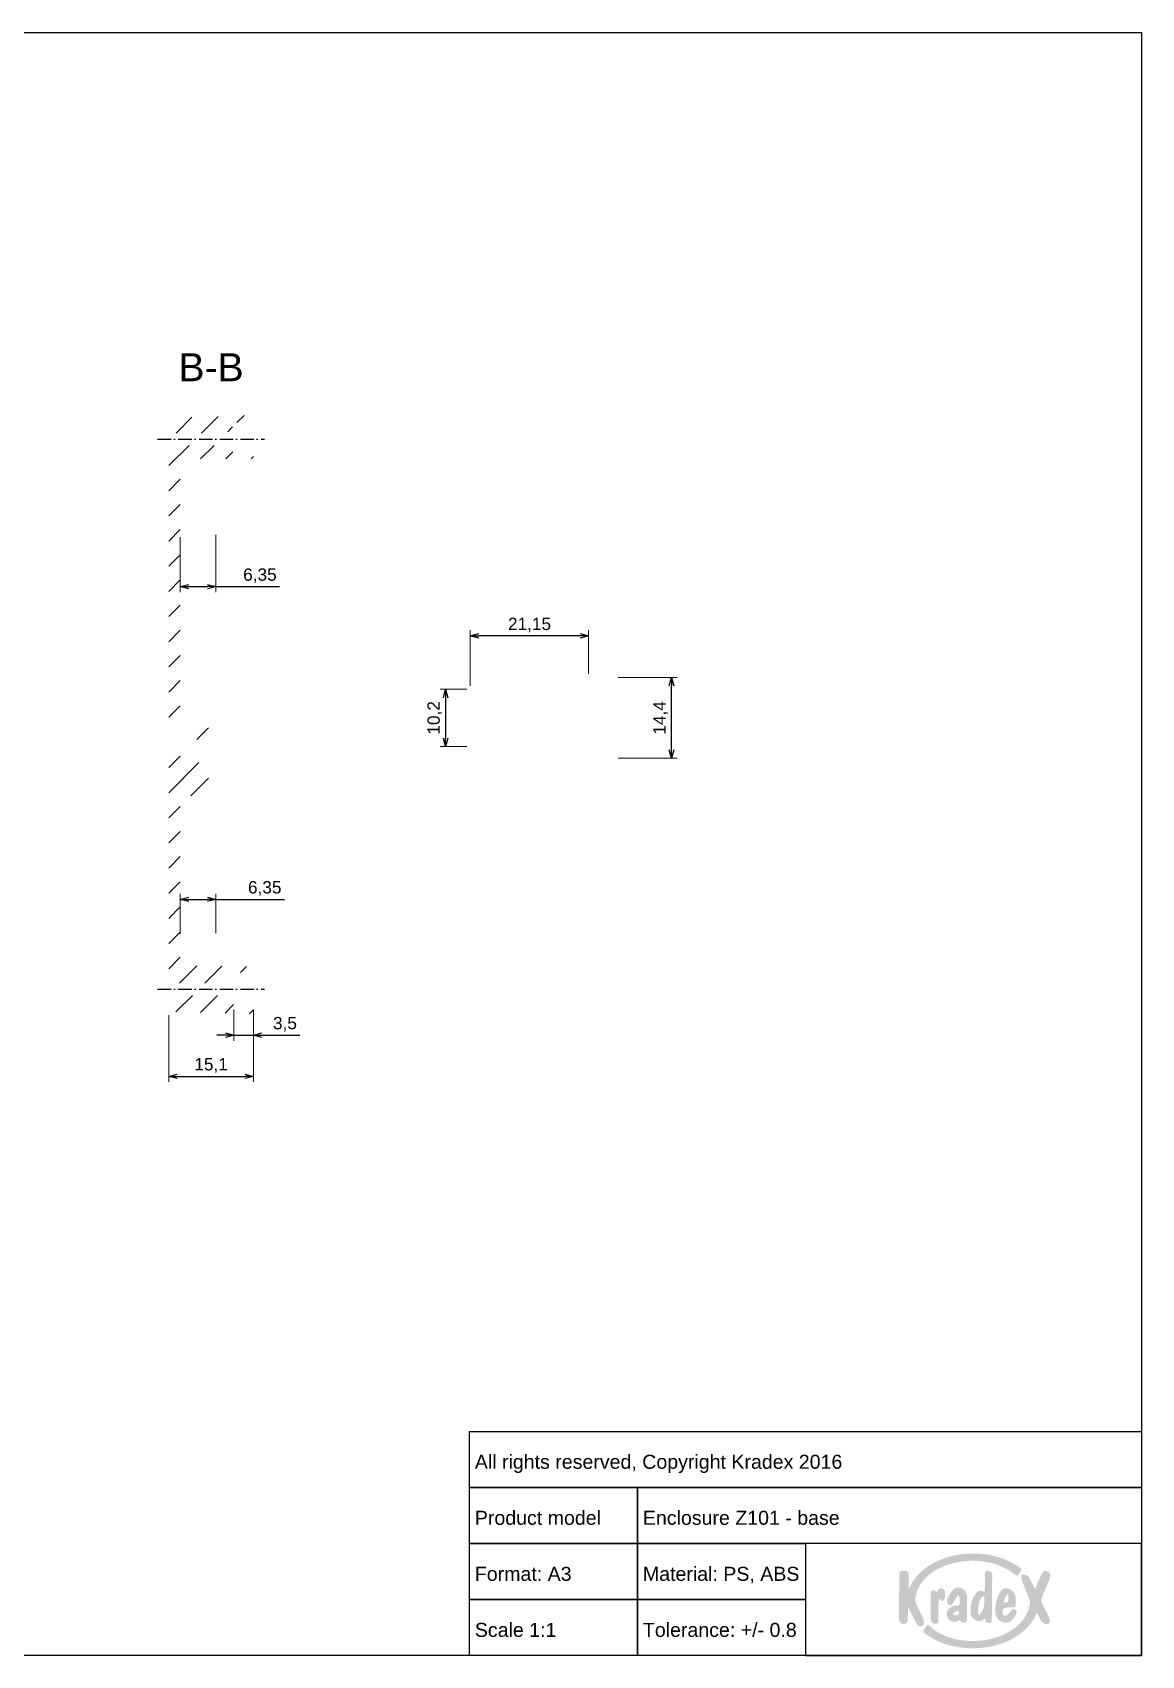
# Paper-space layout 'Base' of a CAD drawing. Header units: millimetres. Extents: x 0 to 414, y 1 to 290.
# Drawn here: x 215.5 to 413.5, y 0.5 to 290.2 of the extents above; entities that cross this region are included whole.
import ezdxf

# ---------------------------------------------------------------- set-up
doc = ezdxf.new("R2010")
doc.units = ezdxf.units.MM
doc.linetypes.add('ACAD_ISO10W100', pattern=[18, 12, -3, 0, -3])
for name, color, linetype, lineweight in [('MD_Annotation', 7, 'Continuous', 25), ('MD_Axes', 7, 'ACAD_ISO10W100', 25), ('MD_Hatching', 7, 'Continuous', 25)]:
    doc.layers.add(name, color=color, linetype=linetype, lineweight=lineweight)
doc.layers.add('Tabelka', color=7, linetype='Continuous')
doc.styles.get("Standard").update_dxf_attribs({"font": 'arial.ttf'})
doc.dimstyles.new('ISO-25', dxfattribs={"dimtxt": 2.2, "dimasz": 1.5, "dimexe": 1, "dimexo": 0.625, "dimtad": 1, "dimrnd": 0.05, "dimtxsty": 'Standard', "dimblk": 'OPEN30', "dimcen": 2.5, "dimadec": 0, "dimazin": 0, "dimtfac": 1, "dimtmove": 0, "dimatfit": 3, "dimfxl": 1, "dimlwe": 18, "dimarcsym": 0})

# ---------------------------------------------------------------- blocks, each defined once
blk = doc.blocks.new('_Open30')
at = {"color": 0, "linetype": 'ByBlock', "lineweight": -2}
for p, q in [((-1, 0.27), (0, 0)), ((0, 0), (-1, -0.27)), ((0, 0), (-1, 0))]:
    blk.add_line(p, q, dxfattribs=at)
blk = doc.blocks.new('*D154')
at = {"layer": 'Defpoints', "color": 0, "transparency": 16777216}
for p in [(241.89, 200.73), (248.24, 201.16), (248.24, 191.3)]:
    blk.add_point(p, dxfattribs=at)
at = {"layer": 'MD_Annotation', "color": 0, "lineweight": 18, "transparency": 16777216}
for p, q in [((241.89, 200.11), (241.89, 190.3)), ((248.24, 200.53), (248.24, 190.3))]:
    blk.add_line(p, q, dxfattribs=at)
at = {"layer": 'MD_Annotation', "color": 0, "lineweight": -2, "transparency": 16777216}
for p, q in [((243.39, 191.3), (246.74, 191.3)), ((248.24, 191.3), (259.61, 191.3))]:
    blk.add_line(p, q, dxfattribs=at)
at = {"layer": 'MD_Annotation', "color": 0, "lineweight": -2, "transparency": 16777216, "xscale": 1.5, "yscale": 1.5, "zscale": 1.5, "rotation": 180}
blk.add_blockref('_Open30', (241.89, 191.3), dxfattribs=at)
at = {"layer": 'MD_Annotation', "color": 0, "lineweight": -2, "transparency": 16777216, "xscale": 1.5, "yscale": 1.5, "zscale": 1.5}
blk.add_blockref('_Open30', (248.24, 191.3), dxfattribs=at)
at = {"layer": 'MD_Annotation', "color": 0, "transparency": 16777216, "insert": (256.11, 193.25), "char_height": 2.2, "attachment_point": 5}
blk.add_mtext('6,35', dxfattribs=at)
blk = doc.blocks.new('*D155')
at = {"layer": 'Defpoints', "color": 0, "transparency": 16777216}
for p in [(248.24, 135.49), (241.89, 128.71), (248.24, 128.82)]:
    blk.add_point(p, dxfattribs=at)
at = {"layer": 'MD_Annotation', "color": 0, "lineweight": 18, "transparency": 16777216}
for p, q in [((241.89, 129.34), (241.89, 136.49)), ((248.24, 129.45), (248.24, 136.49))]:
    blk.add_line(p, q, dxfattribs=at)
at = {"layer": 'MD_Annotation', "color": 0, "lineweight": -2, "transparency": 16777216}
for p, q in [((243.39, 135.49), (246.74, 135.49)), ((248.24, 135.49), (260.47, 135.49))]:
    blk.add_line(p, q, dxfattribs=at)
at = {"layer": 'MD_Annotation', "color": 0, "lineweight": -2, "transparency": 16777216, "xscale": 1.5, "yscale": 1.5, "zscale": 1.5, "rotation": 180}
blk.add_blockref('_Open30', (241.89, 135.49), dxfattribs=at)
at = {"layer": 'MD_Annotation', "color": 0, "lineweight": -2, "transparency": 16777216, "xscale": 1.5, "yscale": 1.5, "zscale": 1.5}
blk.add_blockref('_Open30', (248.24, 135.49), dxfattribs=at)
at = {"layer": 'MD_Annotation', "color": 0, "transparency": 16777216, "insert": (256.97, 137.44), "char_height": 2.2, "attachment_point": 5}
blk.add_mtext('6,35', dxfattribs=at)
blk = doc.blocks.new('*D156')
at = {"layer": 'Defpoints', "color": 0, "transparency": 16777216}
for p in [(251.44, 116.46), (254.94, 116.46), (254.94, 111.26)]:
    blk.add_point(p, dxfattribs=at)
at = {"layer": 'MD_Annotation', "color": 0, "lineweight": 18, "transparency": 16777216}
for p, q in [((251.44, 115.84), (251.44, 110.26)), ((254.94, 115.84), (254.94, 110.26))]:
    blk.add_line(p, q, dxfattribs=at)
at = {"layer": 'MD_Annotation', "color": 0, "lineweight": -2, "transparency": 16777216}
for p, q in [((249.94, 111.26), (248.44, 111.26)), ((251.44, 111.26), (254.94, 111.26)), ((256.44, 111.26), (263.21, 111.26))]:
    blk.add_line(p, q, dxfattribs=at)
at = {"layer": 'MD_Annotation', "color": 0, "lineweight": -2, "transparency": 16777216, "xscale": 1.5, "yscale": 1.5, "zscale": 1.5}
blk.add_blockref('_Open30', (251.44, 111.26), dxfattribs=at)
at = {"layer": 'MD_Annotation', "color": 0, "lineweight": -2, "transparency": 16777216, "xscale": 1.5, "yscale": 1.5, "zscale": 1.5, "rotation": 180}
blk.add_blockref('_Open30', (254.94, 111.26), dxfattribs=at)
at = {"layer": 'MD_Annotation', "color": 0, "transparency": 16777216, "insert": (260.58, 113.2), "char_height": 2.2, "attachment_point": 5}
blk.add_mtext('3,5', dxfattribs=at)
blk = doc.blocks.new('*D157')
at = {"layer": 'Defpoints', "color": 0, "transparency": 16777216}
for p in [(239.84, 115.43), (254.94, 115.06), (254.94, 103.9)]:
    blk.add_point(p, dxfattribs=at)
at = {"layer": 'MD_Annotation', "color": 0, "lineweight": 18, "transparency": 16777216}
for p, q in [((239.84, 114.81), (239.84, 102.9)), ((254.94, 114.43), (254.94, 102.9))]:
    blk.add_line(p, q, dxfattribs=at)
at = {"layer": 'MD_Annotation', "color": 0, "lineweight": -2, "transparency": 16777216}
blk.add_line((241.34, 103.9), (253.44, 103.9), dxfattribs=at)
at = {"layer": 'MD_Annotation', "color": 0, "lineweight": -2, "transparency": 16777216, "xscale": 1.5, "yscale": 1.5, "zscale": 1.5, "rotation": 180}
blk.add_blockref('_Open30', (239.84, 103.9), dxfattribs=at)
at = {"layer": 'MD_Annotation', "color": 0, "lineweight": -2, "transparency": 16777216, "xscale": 1.5, "yscale": 1.5, "zscale": 1.5}
blk.add_blockref('_Open30', (254.94, 103.9), dxfattribs=at)
at = {"layer": 'MD_Annotation', "color": 0, "transparency": 16777216, "insert": (247.39, 105.85), "char_height": 2.2, "attachment_point": 5}
blk.add_mtext('15,1', dxfattribs=at)
blk = doc.blocks.new('*D160')
at = {"layer": 'Defpoints', "color": 0, "transparency": 16777216}
for p in [(319.45, 175.08), (329.59, 175.08), (319.45, 160.68)]:
    blk.add_point(p, dxfattribs=at)
at = {"layer": 'MD_Annotation', "color": 0, "lineweight": 18, "transparency": 16777216}
for p, q in [((320.08, 175.08), (330.59, 175.08)), ((320.08, 160.68), (330.59, 160.68))]:
    blk.add_line(p, q, dxfattribs=at)
at = {"layer": 'MD_Annotation', "color": 0, "lineweight": -2, "transparency": 16777216}
blk.add_line((329.59, 162.18), (329.59, 173.58), dxfattribs=at)
at = {"layer": 'MD_Annotation', "color": 0, "lineweight": -2, "transparency": 16777216, "xscale": 1.5, "yscale": 1.5, "zscale": 1.5}
for p, rotation in [((329.59, 175.08), 90), ((329.59, 160.68), 270)]:
    blk.add_blockref('_Open30', p, dxfattribs=dict(at, rotation=rotation))
at = {"layer": 'MD_Annotation', "color": 0, "transparency": 16777216, "insert": (327.64, 167.88), "char_height": 2.2, "attachment_point": 5, "rotation": 90}
blk.add_mtext('14,4', dxfattribs=at)
blk = doc.blocks.new('*D161')
at = {"layer": 'Defpoints', "color": 0, "transparency": 16777216}
for p in [(293.67, 182.51), (314.8, 175.08), (293.67, 172.98)]:
    blk.add_point(p, dxfattribs=at)
at = {"layer": 'MD_Annotation', "color": 0, "lineweight": 18, "transparency": 16777216}
for p, q in [((293.67, 173.61), (293.67, 183.51)), ((314.8, 175.71), (314.8, 183.51))]:
    blk.add_line(p, q, dxfattribs=at)
at = {"layer": 'MD_Annotation', "color": 0, "lineweight": -2, "transparency": 16777216}
blk.add_line((313.3, 182.51), (295.17, 182.51), dxfattribs=at)
at = {"layer": 'MD_Annotation', "color": 0, "lineweight": -2, "transparency": 16777216, "xscale": 1.5, "yscale": 1.5, "zscale": 1.5, "rotation": 180}
blk.add_blockref('_Open30', (293.67, 182.51), dxfattribs=at)
at = {"layer": 'MD_Annotation', "color": 0, "lineweight": -2, "transparency": 16777216, "xscale": 1.5, "yscale": 1.5, "zscale": 1.5}
blk.add_blockref('_Open30', (314.8, 182.51), dxfattribs=at)
at = {"layer": 'MD_Annotation', "color": 0, "transparency": 16777216, "insert": (304.24, 184.45), "char_height": 2.2, "attachment_point": 5}
blk.add_mtext('21,15', dxfattribs=at)
blk = doc.blocks.new('*D162')
at = {"layer": 'Defpoints', "color": 0, "transparency": 16777216}
for p in [(293.67, 172.98), (289.27, 162.78), (293.67, 162.78)]:
    blk.add_point(p, dxfattribs=at)
at = {"layer": 'MD_Annotation', "color": 0, "lineweight": 18, "transparency": 16777216}
for p, q in [((293.05, 172.98), (288.27, 172.98)), ((293.05, 162.78), (288.27, 162.78))]:
    blk.add_line(p, q, dxfattribs=at)
at = {"layer": 'MD_Annotation', "color": 0, "lineweight": -2, "transparency": 16777216}
blk.add_line((289.27, 171.48), (289.27, 164.28), dxfattribs=at)
at = {"layer": 'MD_Annotation', "color": 0, "lineweight": -2, "transparency": 16777216, "xscale": 1.5, "yscale": 1.5, "zscale": 1.5}
for p, rotation in [((289.27, 172.98), 90), ((289.27, 162.78), 270)]:
    blk.add_blockref('_Open30', p, dxfattribs=dict(at, rotation=rotation))
at = {"layer": 'MD_Annotation', "color": 0, "transparency": 16777216, "insert": (287.33, 167.88), "char_height": 2.2, "attachment_point": 5, "rotation": 90}
blk.add_mtext('10,2', dxfattribs=at)

psp = doc.layouts.new('Base')

# ---------------------------------------------------------------- hatches: boundary and pattern name
at = {"layer": 'MD_Hatching'}
h = psp.add_hatch(dxfattribs=at)
h.set_pattern_fill('ANSI31', color=256, style=0)
edge = h.paths.add_edge_path(flags=0)
edge.add_ellipse((249.446, 220.709), major_axis=(0, -2), ratio=1, start_angle=0, end_angle=86.41668)
edge.add_line((251.442, 220.584), (254.942, 220.584))
edge.add_line((254.942, 220.584), (254.942, 221.911))
edge.add_line((254.942, 221.911), (239.842, 221.386))
edge.add_line((239.842, 221.386), (239.842, 218.709))
edge.add_line((239.842, 218.709), (249.446, 218.709))
edge = h.paths.add_edge_path(flags=0)
edge.add_ellipse((249.446, 116.336), major_axis=(1.996, 0.125), ratio=1, start_angle=360, end_angle=446.41668)
edge.add_line((249.446, 118.336), (239.842, 118.336))
edge.add_line((239.842, 118.336), (239.842, 115.434))
edge.add_line((239.842, 115.434), (254.942, 115.059))
edge.add_line((254.942, 115.059), (254.942, 116.461))
edge.add_line((254.942, 116.461), (251.442, 116.461))
edge = h.paths.add_edge_path(flags=0)
edge.add_line((241.892, 166.578), (241.892, 214.089))
edge.add_line((241.892, 214.089), (254.942, 214.111))
edge.add_line((254.942, 214.111), (254.942, 214.634))
edge.add_line((254.942, 214.634), (251.442, 214.634))
edge.add_ellipse((249.446, 214.509), major_axis=(1.996, 0.125), ratio=1, start_angle=360, end_angle=446.41668)
edge.add_line((249.446, 216.509), (239.842, 216.509))
edge.add_line((239.842, 216.509), (239.842, 166.578))
edge.add_line((239.842, 166.578), (241.892, 166.578))
h.paths.add_polyline_path([(244.308, 166.578), (244.308, 165.659), (244.842, 165.659), (244.842, 162.784), (246.942, 162.784), (246.942, 166.578)], flags=0)
edge = h.paths.add_edge_path(flags=0)
edge.add_ellipse((249.446, 122.536), major_axis=(0, -2), ratio=1, start_angle=0, end_angle=86.41668)
edge.add_line((251.442, 122.411), (254.942, 122.411))
edge.add_line((254.942, 122.411), (254.942, 123.509))
edge.add_line((254.942, 123.509), (241.892, 123.66))
edge.add_line((241.892, 123.66), (241.892, 153.96))
edge.add_line((241.892, 153.96), (246.942, 153.96))
edge.add_line((246.942, 153.96), (246.942, 159.914))
edge.add_line((246.942, 159.914), (241.892, 159.914))
edge.add_line((241.892, 159.914), (241.892, 162.784))
edge.add_line((241.892, 162.784), (239.842, 162.784))
edge.add_line((239.842, 162.784), (239.842, 120.536))
edge.add_line((239.842, 120.536), (249.446, 120.536))
at = {"layer": 'Tabelka', "true_color": 0x00539f}
h = psp.add_hatch(color=154, dxfattribs=at)
h.dxf.hatch_style = 2
edge = h.paths.add_edge_path()
edge.add_spline(control_points=[(374.434, 7.303), (374.434, 7.303), (373.493, 9.32), (373.493, 9.32), (373.009, 10.334), (373.118, 10.427), (373.125, 10.708), (373.136, 10.836), (373.18, 11.082), (373.254, 11.451), (374.129, 14.941), (378.332, 17.452), (383.413, 17.452), (386.521, 17.452), (389.292, 16.422), (391.122, 14.82), (391.194, 14.757), (391.285, 14.731), (391.35, 14.82), (391.39, 14.876), (392.02, 15.709), (392.062, 15.763), (392.129, 15.848), (392.147, 15.944), (392.029, 16.036), (389.885, 17.703), (386.817, 18.743), (383.413, 18.743), (378.344, 18.743), (374.024, 16.432), (372.378, 13.194), (372.331, 13.098), (372.32, 13.071), (372.264, 12.958), (371.974, 12.256), (371.894, 12.143), (371.907, 12.942), (371.907, 12.942), (371.937, 15.079), (371.937, 15.079), (371.945, 15.585), (371.555, 15.714), (370.929, 15.699), (370.456, 15.689), (370.249, 15.486), (370.248, 15.135), (370.248, 15.135), (370.219, 6.955), (370.219, 6.955), (370.218, 6.567), (370.487, 6.184), (370.996, 6.166), (371.532, 6.148), (371.728, 6.469), (371.74, 6.73), (371.791, 7.764), (371.818, 8.284), (371.818, 8.607), (371.804, 9.426), (371.923, 9.026), (372.099, 8.649), (372.474, 7.838), (372.999, 6.866), (373.534, 5.993), (373.714, 5.699), (374.093, 5.619), (374.399, 5.821), (374.981, 6.204), (374.618, 6.898), (374.434, 7.303), (374.434, 7.303), (374.434, 7.303), (374.434, 7.303)], knot_values=[0, 0, 0, 0, 1, 1, 1, 2, 2, 2, 3, 3, 3, 4, 4, 4, 5, 5, 5, 6, 6, 6, 7, 7, 7, 8, 8, 8, 9, 9, 9, 10, 10, 10, 11, 11, 11, 12, 12, 12, 13, 13, 13, 14, 14, 14, 15, 15, 15, 16, 16, 16, 17, 17, 17, 18, 18, 18, 19, 19, 19, 20, 20, 20, 21, 21, 21, 22, 22, 22, 23, 23, 23, 24, 24, 24, 24], degree=3, periodic=0)
edge = h.paths.add_edge_path()
edge.add_spline(control_points=[(377.59, 10.426), (377.821, 9.999), (378.416, 10.388), (378.416, 11.023), (378.416, 11.174), (378.416, 11.818), (378.416, 11.818), (378.416, 12.291), (378.107, 12.518), (377.782, 12.518), (377.432, 12.518), (377.251, 12.424), (377.146, 12.246), (377.105, 12.176), (377.061, 11.859), (376.883, 11.877), (376.708, 11.894), (376.66, 12.175), (376.354, 12.181), (376.101, 12.181), (375.882, 12.052), (375.882, 11.527), (375.882, 11.527), (375.882, 7.139), (375.882, 7.139), (375.882, 6.77), (376.089, 6.203), (376.632, 6.203), (377.134, 6.203), (377.245, 6.487), (377.25, 6.687), (377.25, 6.687), (377.242, 8.886), (377.263, 9.98), (377.276, 10.642), (377.339, 10.89), (377.59, 10.426), (377.59, 10.426), (377.59, 10.426), (377.59, 10.426)], knot_values=[0, 0, 0, 0, 1, 1, 1, 2, 2, 2, 3, 3, 3, 4, 4, 4, 5, 5, 5, 6, 6, 6, 7, 7, 7, 8, 8, 8, 9, 9, 9, 10, 10, 10, 11, 11, 11, 12, 12, 12, 13, 13, 13, 13], degree=3, periodic=0)
edge = h.paths.add_edge_path()
edge.add_spline(control_points=[(380.147, 9.451), (379.559, 9.328), (378.798, 8.82), (378.742, 8.065), (378.669, 7.075), (379.527, 6.317), (380.455, 6.577), (380.921, 6.707), (380.914, 7.052), (381.149, 6.741), (381.271, 6.58), (381.437, 6.381), (381.749, 6.381), (382.093, 6.381), (382.27, 6.505), (382.325, 6.813), (382.396, 7.218), (382.349, 11.052), (382.327, 11.191), (382.255, 11.637), (382.116, 11.995), (381.846, 12.241), (381.573, 12.489), (380.994, 12.741), (380.615, 12.688), (379.91, 12.591), (379.343, 11.613), (379.079, 11.087), (378.983, 10.895), (378.597, 10.063), (378.886, 9.774), (378.886, 9.774), (379.05, 9.61), (379.05, 9.61), (379.291, 9.369), (379.601, 9.484), (379.73, 9.7), (379.73, 9.7), (380.271, 10.602), (380.537, 11.057), (380.636, 11.226), (381.036, 11.74), (381.039, 10.036), (381.041, 9.185), (380.808, 9.588), (380.147, 9.451), (380.147, 9.451), (380.147, 9.451), (380.147, 9.451)], knot_values=[0, 0, 0, 0, 1, 1, 1, 2, 2, 2, 3, 3, 3, 4, 4, 4, 5, 5, 5, 6, 6, 6, 7, 7, 7, 8, 8, 8, 9, 9, 9, 10, 10, 10, 11, 11, 11, 12, 12, 12, 13, 13, 13, 14, 14, 14, 15, 15, 15, 16, 16, 16, 16], degree=3, periodic=0)
edge = h.paths.add_edge_path()
edge.add_spline(control_points=[(380.533, 7.741), (380.152, 7.697), (379.659, 7.781), (380.019, 8.168), (380.247, 8.412), (380.434, 8.431), (380.686, 8.463), (381.117, 8.517), (381.146, 7.813), (380.533, 7.741)], knot_values=[0, 0, 0, 0, 1, 1, 1, 2, 2, 2, 3, 3, 3, 3], degree=3, periodic=0)
edge = h.paths.add_edge_path()
edge.add_spline(control_points=[(386.418, 6.32), (386.708, 6.32), (386.77, 6.394), (386.772, 6.601), (386.772, 6.601), (386.854, 15.048), (386.854, 15.048), (386.859, 15.52), (386.293, 15.667), (385.993, 15.667), (385.747, 15.667), (385.594, 15.566), (385.588, 15.293), (385.588, 15.293), (385.507, 11.878), (385.507, 11.878), (384.1, 13.016), (382.981, 10.305), (382.981, 8.931), (382.981, 7.557), (383.077, 7.454), (383.489, 7.112), (383.815, 6.843), (384.108, 6.657), (384.48, 6.657), (384.755, 6.657), (384.927, 6.704), (385.217, 6.926), (385.506, 7.147), (385.591, 7.162), (385.591, 7.162), (385.591, 7.162), (385.591, 6.871), (385.591, 6.871), (385.591, 6.577), (385.941, 6.32), (386.418, 6.32)], knot_values=[0, 0, 0, 0, 1, 1, 1, 2, 2, 2, 3, 3, 3, 4, 4, 4, 5, 5, 5, 6, 6, 6, 7, 7, 7, 8, 8, 8, 9, 9, 9, 10, 10, 10, 11, 11, 11, 12, 12, 12, 12], degree=3, periodic=0)
edge = h.paths.add_edge_path()
edge.add_spline(control_points=[(385.152, 8.642), (384.401, 7.401), (384.328, 7.552), (384.328, 8.509), (384.328, 10.092), (384.942, 11.136), (385.289, 11.136), (385.37, 11.136), (385.423, 11.052), (385.423, 10.876), (385.423, 10.139), (385.498, 9.213), (385.152, 8.642), (385.152, 8.642), (385.152, 8.642), (385.152, 8.642)], knot_values=[0, 0, 0, 0, 1, 1, 1, 2, 2, 2, 3, 3, 3, 4, 4, 4, 5, 5, 5, 5], degree=3, periodic=0)
edge = h.paths.add_edge_path()
edge.add_spline(control_points=[(389.526, 9.107), (389.526, 9.107), (390.651, 9.148), (390.651, 9.148), (390.934, 9.181), (391.034, 9.251), (391.034, 9.581), (391.034, 9.581), (391.034, 10.798), (391.034, 10.798), (391.034, 11.46), (390.605, 11.965), (390.356, 12.157), (390.11, 12.347), (389.631, 12.563), (389.243, 12.546), (388.515, 12.538), (388.015, 11.557), (387.792, 10.886), (387.536, 10.119), (387.388, 9.57), (387.388, 8.493), (387.388, 7.417), (387.941, 6.931), (388.166, 6.782), (388.955, 6.261), (389.759, 6.287), (390.23, 6.759), (390.533, 7.061), (390.964, 7.442), (391.164, 8.015), (391.226, 8.17), (391.229, 8.469), (391.056, 8.641), (390.866, 8.837), (390.623, 8.92), (390.365, 8.662), (390.365, 8.662), (389.574, 7.849), (389.574, 7.849), (389.111, 7.372), (388.552, 7.789), (388.706, 8.462), (388.834, 9.027), (389.1, 9.091), (389.526, 9.107)], knot_values=[0, 0, 0, 0, 1, 1, 1, 2, 2, 2, 3, 3, 3, 4, 4, 4, 5, 5, 5, 6, 6, 6, 7, 7, 7, 8, 8, 8, 9, 9, 9, 10, 10, 10, 11, 11, 11, 12, 12, 12, 13, 13, 13, 14, 14, 14, 15, 15, 15, 15], degree=3, periodic=0)
edge = h.paths.add_edge_path()
edge.add_spline(control_points=[(388.958, 10.25), (389.07, 10.554), (389.297, 11.4), (389.564, 11.39), (389.656, 11.387), (389.718, 11.273), (389.725, 11.104), (389.739, 10.767), (389.719, 10.674), (389.719, 10.409), (389.719, 10.206), (389.7, 10.111), (389.528, 10.053), (389.086, 9.904), (388.849, 9.956), (388.958, 10.25), (388.958, 10.25), (388.958, 10.25), (388.958, 10.25)], knot_values=[0, 0, 0, 0, 1, 1, 1, 2, 2, 2, 3, 3, 3, 4, 4, 4, 5, 5, 5, 6, 6, 6, 6], degree=3, periodic=0)
edge = h.paths.add_edge_path()
edge.add_spline(control_points=[(395.891, 9.561), (395.563, 10.226), (395.503, 10.456), (395.999, 11.6), (395.999, 11.6), (397.057, 14.044), (397.057, 14.044), (397.258, 14.508), (397.297, 15.112), (396.892, 15.439), (396.153, 16.037), (395.867, 15.617), (395.164, 13.976), (394.424, 12.246), (394.674, 12.094), (394.172, 13.026), (394.172, 13.026), (393.543, 14.341), (393.543, 14.341), (393.331, 14.787), (392.937, 14.919), (392.617, 14.981), (391.865, 15.128), (391.908, 14.487), (392.317, 13.474), (392.317, 13.474), (393.132, 11.453), (393.132, 11.453), (393.487, 10.575), (393.732, 10.193), (393.51, 9.356), (393.432, 9.061), (393.338, 8.781), (393.234, 8.51), (393.211, 8.451), (393.204, 8.436), (393.163, 8.333), (391.96, 5.332), (387.974, 3.12), (383.413, 3.12), (380.142, 3.12), (377.253, 4.203), (375.46, 5.979), (375.387, 6.049), (375.297, 6.053), (375.224, 5.975), (375.16, 5.883), (374.571, 5.002), (374.53, 4.932), (374.488, 4.863), (374.515, 4.767), (374.565, 4.726), (376.841, 2.837), (379.888, 1.829), (383.413, 1.829), (388.606, 1.829), (392.999, 4.26), (394.564, 7.617), (394.583, 7.657), (394.607, 7.71), (394.63, 7.766), (394.964, 8.713), (394.917, 7.757), (395.49, 6.834), (395.981, 6.041), (396.527, 6.139), (396.86, 6.213), (397.305, 6.312), (397.281, 6.751), (396.928, 7.464), (396.928, 7.464), (395.891, 9.561), (395.891, 9.561), (395.891, 9.561), (395.891, 9.561), (395.891, 9.561)], knot_values=[0, 0, 0, 0, 1, 1, 1, 2, 2, 2, 3, 3, 3, 4, 4, 4, 5, 5, 5, 6, 6, 6, 7, 7, 7, 8, 8, 8, 9, 9, 9, 10, 10, 10, 11, 11, 11, 12, 12, 12, 13, 13, 13, 14, 14, 14, 15, 15, 15, 16, 16, 16, 17, 17, 17, 18, 18, 18, 19, 19, 19, 20, 20, 20, 21, 21, 21, 22, 22, 22, 23, 23, 23, 24, 24, 24, 25, 25, 25, 25], degree=3, periodic=0)

# ---------------------------------------------------------------- linework, layer by layer
at = {"layer": 'MD_Axes', "ltscale": 0.2}
for p, q in [((237.842, 217.609), (256.942, 217.609)), ((237.842, 119.436), (256.942, 119.436))]:
    psp.add_line(p, q, dxfattribs=at)
at = {"layer": 'Tabelka'}
for points in [[(0.254, 290.205), (413.511, 290.205), (413.511, 0.533), (0.254, 0.533)], [(413.511, 30.533), (293.511, 30.533), (293.511, 40.533), (413.511, 40.533)], [(323.511, 20.533), (293.511, 20.533), (293.511, 30.533), (323.511, 30.533)], [(413.511, 20.533), (323.511, 20.533), (323.511, 30.533), (413.511, 30.533)], [(323.511, 10.533), (293.511, 10.533), (293.511, 20.533), (323.511, 20.533)], [(353.511, 10.533), (323.511, 10.533), (323.511, 20.533), (353.511, 20.533)], [(413.511, 20.533), (353.511, 20.533), (353.511, 0.533), (413.511, 0.533)], [(323.511, 0.533), (293.511, 0.533), (293.511, 10.533), (323.511, 10.533)], [(353.511, 0.533), (323.511, 0.533), (323.511, 10.533), (353.511, 10.533)]]:
    psp.add_lwpolyline(points, close=True, dxfattribs=at)

# ---------------------------------------------------------------- texts
at = {"insert": (293.511, 40.533), "char_height": 2.5, "attachment_point": 1}
psp.add_mtext_dynamic_manual_height_columns('\\P All rights reserved, Copyright Kradex 2016', width=120, gutter_width=12.5, heights=[0], dxfattribs=at)
at = {"layer": 'MD_Annotation', "color": 7, "insert": (247.392, 227.958), "char_height": 5, "width": 35.74352, "attachment_point": 8}
psp.add_mtext('B-B', dxfattribs=at)
at = {"layer": 'Tabelka', "char_height": 2.5, "attachment_point": 1}
for s, width, heights, insert in [('\\pi15;\\P\\pi0; Product model', 30, [9.962], (293.511, 30.533)), ('\\P Enclosure Z101 - base ', 90, [0], (323.511, 30.533)), ('\\P Format: A3', 30, [0], (293.511, 20.533)), ('\\P Material: PS, ABS', 30, [0], (323.511, 20.533)), ('\\P Scale 1:1', 30, [0], (293.511, 10.533)), ('\\P Tolerance: +/- 0.8', 30, [0], (323.511, 10.533))]:
    psp.add_mtext_dynamic_manual_height_columns(s, width=width, gutter_width=12.5, heights=heights, dxfattribs=dict(at, insert=insert))

# ---------------------------------------------------------------- dimensions: what is measured, and where the dimension line sits
at = {"layer": 'MD_Annotation'}
dim = psp.add_linear_dim(base=(248.242, 191.299), p1=(241.892, 200.735), p2=(248.242, 201.16), dimstyle='ISO-25', override={"dimlfac": -1}, dxfattribs=at)
dim.commit()
dim.dimension.update_dxf_attribs({"geometry": '*D154', "text_midpoint": (256.11, 191.299), "dimtype": 160})
for base, p1, p2, angle, picture, middle in [((293.674, 182.506), (314.803, 175.084), (293.674, 172.984), 180, '*D161', (304.239, 184.453)), ((329.585, 175.084), (319.453, 160.684), (319.453, 175.084), 90, '*D160', (327.638, 167.884)), ((289.273, 162.784), (293.674, 172.984), (293.674, 162.784), 270, '*D162', (287.326, 167.884))]:
    dim = psp.add_linear_dim(base=base, p1=p1, p2=p2, angle=angle, dimstyle='ISO-25', override={"dimlfac": -1}, dxfattribs=at)
    dim.commit()
    dim.dimension.update_dxf_attribs({"geometry": picture, "text_midpoint": middle})
dim = psp.add_linear_dim(base=(248.242, 135.493), p1=(241.892, 128.71), p2=(248.242, 128.824), angle=180, dimstyle='ISO-25', override={"dimlfac": -1}, dxfattribs=at)
dim.commit()
dim.dimension.update_dxf_attribs({"geometry": '*D155', "text_midpoint": (256.969, 135.493), "dimtype": 160})
for base, p1, p2, picture, middle in [((254.942, 111.256), (251.442, 116.461), (254.942, 116.461), '*D156', (260.577, 113.203)), ((254.942, 103.902), (239.842, 115.434), (254.942, 115.059), '*D157', (247.392, 105.849))]:
    dim = psp.add_linear_dim(base=base, p1=p1, p2=p2, dimstyle='ISO-25', override={"dimlfac": -1}, dxfattribs=at)
    dim.commit()
    dim.dimension.update_dxf_attribs({"geometry": picture, "text_midpoint": middle})

doc.saveas('drawing.dxf')
